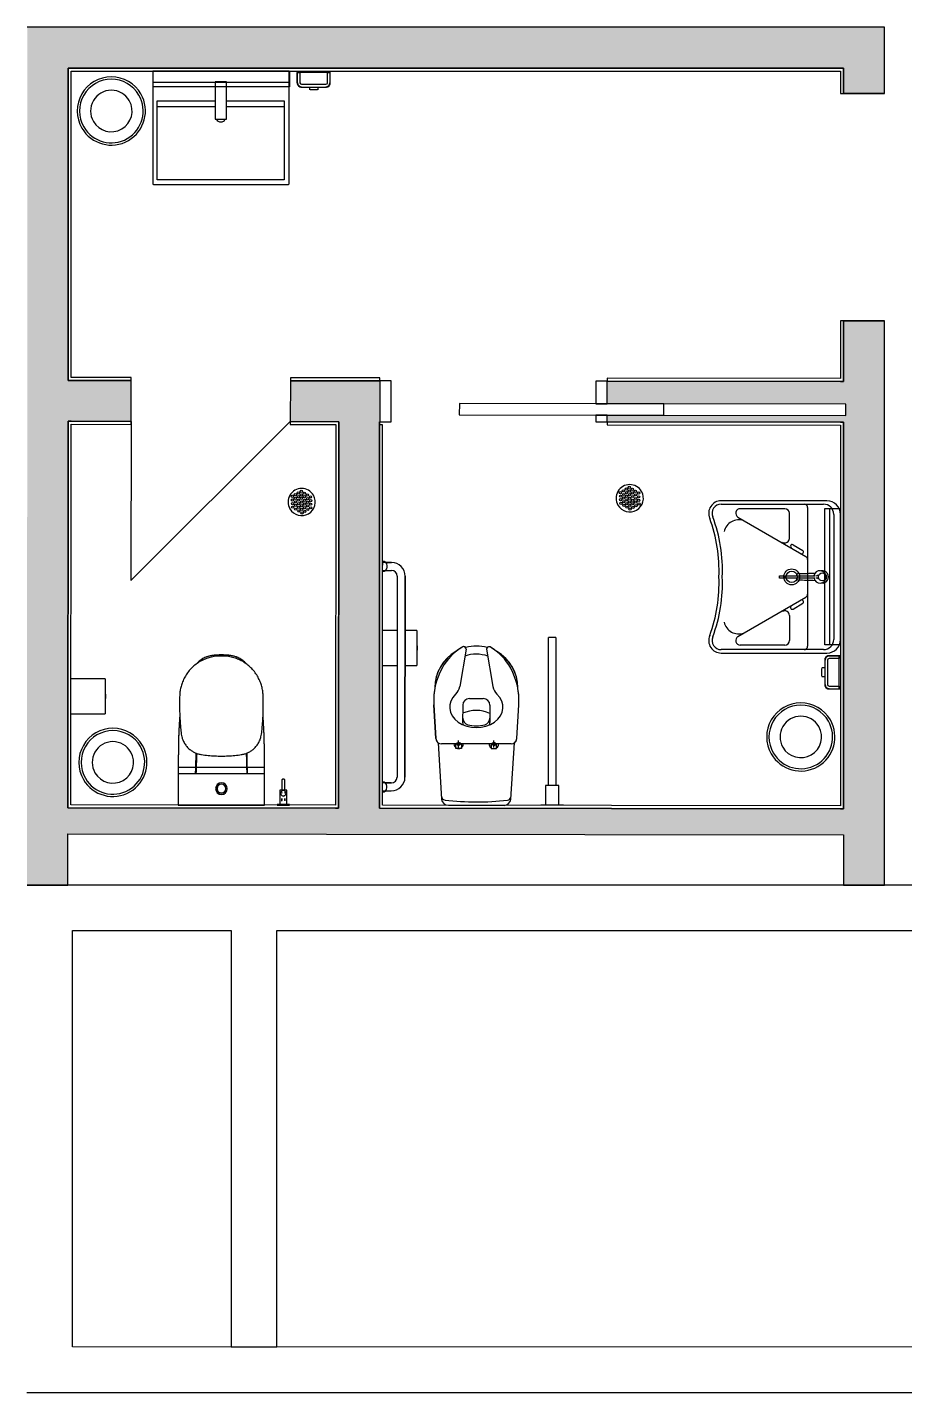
# Model space of a CAD drawing. Header units: inches. Extents: x 318758 to 339823, y 367287 to 384892.
# Drawn here: x 331000 to 334859, y 367290 to 373296 of the extents above; entities that cross this region are included whole.
import ezdxf

# ---------------------------------------------------------------- set-up
doc = ezdxf.new("R2010")
doc.units = ezdxf.units.IN
doc.header["$MEASUREMENT"] = 0
doc.layers.add('freecads.com', color=7, linetype='Continuous')

msp = doc.modelspace()

# ---------------------------------------------------------------- hatches: boundary and pattern name
at = {"layer": 'freecads.com', "transparency": 33554687}
for points in [[(331178.8, 369522.9), (331180, 373296.2), (331000, 373296.2), (330998.8, 369522.9), (331023.6, 369522.9)], [(334589.9, 373116.2), (334589.9, 373296.2), (331180, 373296.2), (331179.9, 373116.2), (334102.5, 373116.2)], [(332548.9, 369861.2), (332549.4, 371561.2), (332369.4, 371561.4), (332368.9, 369861.4)], [(334589.9, 369743.7), (334589.9, 369858.7), (331178.9, 369862.9), (331178.8, 369747.9), (334102.5, 369744.3)]]:
    msp.add_hatch(color=256, dxfattribs=at).paths.add_polyline_path(points, flags=0)
h = msp.add_hatch(color=256, dxfattribs=at)
h.paths.add_polyline_path([(334589.9, 369522.9), (334769.9, 369522.9), (334769.9, 372005.4), (334589.9, 372005.4), (334589.9, 371638.7), (334600.2, 371638.7), (334600.2, 371588.7), (334589.9, 371588.7), (334589.9, 369743.7)], flags=0)
h.paths.add_polyline_path([(334769.9, 373005.4), (334769.9, 373296.2), (334589.9, 373296.2), (334589.9, 373005.4)], flags=0)
h = msp.add_hatch(color=256, dxfattribs=at)
h.paths.add_polyline_path([(334589.9, 371558.7), (334589.9, 371588.7), (333550.1, 371588.7), (333550.1, 371560), (334102.5, 371559.3)], flags=0)
h.paths.add_polyline_path([(332550.1, 371561.2), (332550.1, 371741.2), (332156.9, 371741.7), (332156.7, 371561.7), (332549.4, 371561.2)], flags=0)
h.paths.add_polyline_path([(331456.7, 371562.6), (331456.9, 371742.6), (331179.5, 371742.9), (331179.4, 371562.9)], flags=0)
h.paths.add_polyline_path([(334589.9, 371638.7), (334589.9, 371738.7), (333550.3, 371740), (333550.3, 371640), (334102.5, 371639.3)], flags=0)

# ---------------------------------------------------------------- linework, layer by layer
at = {"layer": 'freecads.com'}
for p, q in [((331180, 373296.2), (331000, 373296.2)), ((334589.9, 373296.2), (331180, 373296.2)), ((334769.9, 373296.2), (334589.9, 373296.2)), ((334769.9, 373005.4), (334769.9, 373296.2)), ((331179.5, 371742.9), (331179.9, 373116.2)), ((331179.9, 373116.2), (334589.9, 373116.2)), ((334589.9, 373116.2), (331179.9, 373116.2)), ((331179.9, 373116.2), (331179.9, 373103.2)), ((334589.9, 373116.2), (334589.9, 373103.2)), ((334589.9, 373103.2), (334589.9, 373116.2)), ((331179.9, 373103.2), (331179.5, 371742.9)), ((331192.5, 371755.9), (331192.9, 373103.2)), ((331192.9, 373103.2), (332199.3, 373103.2)), ((332151.4, 373103.2), (331551.4, 373103.2)), ((331551.4, 373103.2), (331551.4, 372608.2)), ((331553.8, 373054.3), (331553.8, 373103.2)), ((331553.8, 373034.3), (331553.8, 373054.3)), ((331553.8, 373054.3), (332153.8, 373054.3)), ((331876.6, 373056.3), (331826.2, 373056.3)), ((331826.2, 373056.3), (331826.2, 372892.8)), ((331876.6, 372892.8), (331876.6, 373056.3)), ((332151.4, 372608.2), (332151.4, 373103.2)), ((332153.8, 373103.2), (332153.8, 373054.3)), ((332153.8, 373054.3), (332153.8, 373034.3)), ((332186.6, 373103.2), (332186.6, 373096.9)), ((332186.6, 373103.2), (332199.3, 373103.2)), ((332186.6, 373096.9), (332186.6, 373052.4)), ((332186.6, 373052.4), (332186.6, 373096.9)), ((332186.6, 373096.9), (332199.3, 373096.9)), ((332186.6, 373096.9), (332186.6, 373052.4)), ((332199.3, 373096.9), (332186.6, 373096.9)), ((332199.3, 373103.2), (332319.9, 373103.2)), ((332199.3, 373096.9), (332199.3, 373052.4)), ((332319.9, 373096.9), (332199.3, 373096.9)), ((332199.3, 373096.9), (332199.3, 373052.4)), ((332319.9, 373096.9), (332199.3, 373096.9)), ((332319.9, 373103.2), (334576.9, 373103.2)), ((332319.9, 373103.2), (332332.6, 373103.2)), ((332319.9, 373096.9), (332332.6, 373096.9)), ((332319.9, 373052.4), (332319.9, 373096.9)), ((332319.9, 373052.4), (332319.9, 373096.9)), ((332332.6, 373096.9), (332319.9, 373096.9)), ((332332.6, 373096.9), (332332.6, 373103.2)), ((332332.6, 373052.4), (332332.6, 373096.9)), ((332332.6, 373052.4), (332332.6, 373096.9)), ((332332.6, 373052.4), (332332.6, 373096.9)), ((334576.9, 373103.2), (334576.9, 373005.4)), ((334589.9, 373103.2), (334589.9, 373005.4)), ((334589.9, 373005.4), (334589.9, 373103.2)), ((332153.8, 373034.3), (331553.8, 373034.3)), ((332186.6, 373052.4), (332186.6, 373051.7)), ((332186.6, 373051.7), (332186.6, 373050.9)), ((332186.6, 373050.9), (332186.7, 373050.1)), ((332186.7, 373050.1), (332186.8, 373049.4)), ((332186.8, 373049.4), (332186.9, 373048.6)), ((332186.9, 373048.6), (332187.1, 373047.9)), ((332187.1, 373047.9), (332187.3, 373047.2)), ((332187.3, 373047.2), (332187.5, 373046.4)), ((332187.5, 373046.4), (332187.8, 373045.7)), ((332187.8, 373045.7), (332188.1, 373045)), ((332188.1, 373045), (332188.4, 373044.3)), ((332188.4, 373044.3), (332188.7, 373043.6)), ((332188.7, 373043.6), (332189.1, 373043)), ((332189.1, 373043), (332189.5, 373042.3)), ((332189.5, 373042.3), (332189.9, 373041.7)), ((332189.9, 373041.7), (332190.3, 373041)), ((332190.3, 373041), (332190.8, 373040.4)), ((332190.8, 373040.4), (332191.3, 373039.9)), ((332191.2, 373042.6), (332191.6, 373042)), ((332191.3, 373039.9), (332191.8, 373039.3)), ((332191.6, 373042), (332192, 373041.4)), ((332191.8, 373039.3), (332192.3, 373038.8)), ((332192, 373041.4), (332192.5, 373040.9)), ((332192.3, 373038.8), (332192.9, 373038.2)), ((332192.5, 373040.9), (332193, 373040.4)), ((332192.9, 373038.2), (332193.5, 373037.7)), ((332193, 373040.4), (332193.5, 373039.9)), ((332193.5, 373039.9), (332194, 373039.4)), ((332193.5, 373037.7), (332194.1, 373037.3)), ((332194, 373039.4), (332194.5, 373039)), ((332194.1, 373037.3), (332194.7, 373036.8)), ((332194.5, 373039), (332195, 373038.5)), ((332194.7, 373036.8), (332195.3, 373036.4)), ((332195, 373038.5), (332195.6, 373038.1)), ((332195.3, 373036.4), (332196, 373036)), ((332195.6, 373038.1), (332196.2, 373037.7)), ((332196, 373036), (332196.6, 373035.6)), ((332196.2, 373037.7), (332196.8, 373037.4)), ((332196.6, 373035.6), (332197.3, 373035.3)), ((332196.8, 373037.4), (332197.4, 373037)), ((332197.3, 373035.3), (332198, 373035)), ((332197.4, 373037), (332198, 373036.7)), ((332198, 373036.7), (332198.6, 373036.4)), ((332198, 373035), (332198.7, 373034.7)), ((332198.6, 373036.4), (332199.3, 373036.1)), ((332198.7, 373034.7), (332199.4, 373034.4)), ((332199.3, 373036.1), (332199.9, 373035.9)), ((332199.4, 373034.4), (332200.2, 373034.2)), ((332200.2, 373034.2), (332200.9, 373034)), ((332200.9, 373034), (332201.6, 373033.8)), ((332201.6, 373033.8), (332202.4, 373033.6)), ((332202.4, 373033.6), (332203.1, 373033.5)), ((332203.1, 373033.5), (332203.9, 373033.4)), ((332203.9, 373033.4), (332204.6, 373033.4)), ((332204.6, 373033.4), (332205.4, 373033.4)), ((332205.4, 373033.4), (332205.6, 373033.4)), ((332205.6, 373046.1), (332313.6, 373046.1)), ((332205.6, 373046.1), (332313.6, 373046.1)), ((332205.6, 373033.4), (332313.6, 373033.4)), ((332240.5, 373033.4), (332240.5, 373020.7)), ((332250.1, 373020.7), (332243.3, 373020.7)), ((332269.1, 373020.7), (332250.1, 373020.7)), ((332275.9, 373020.7), (332269.1, 373020.7)), ((332278.6, 373020.7), (332278.6, 373033.4)), ((332313.6, 373033.4), (332314.3, 373033.4)), ((332314.3, 373033.4), (332315.1, 373033.4)), ((332315.1, 373033.4), (332315.8, 373033.5)), ((332315.8, 373033.5), (332316.6, 373033.6)), ((332316.6, 373033.6), (332317.4, 373033.7)), ((332317.4, 373033.7), (332318.1, 373033.9)), ((332318.1, 373033.9), (332318.8, 373034.1)), ((332318.8, 373034.1), (332319.6, 373034.3)), ((332319.1, 373035.8), (332319.7, 373036.1)), ((332319.6, 373034.3), (332320.3, 373034.6)), ((332319.7, 373036.1), (332320.4, 373036.3)), ((332320.3, 373034.6), (332321, 373034.9)), ((332320.4, 373036.3), (332321, 373036.6)), ((332321, 373036.6), (332321.6, 373036.9)), ((332321, 373034.9), (332321.7, 373035.2)), ((332321.6, 373036.9), (332322.2, 373037.3)), ((332321.7, 373035.2), (332322.4, 373035.5)), ((332322.2, 373037.3), (332322.8, 373037.6)), ((332322.4, 373035.5), (332323, 373035.9)), ((332322.8, 373037.6), (332323.4, 373038)), ((332323, 373035.9), (332323.7, 373036.3)), ((332323.4, 373038), (332324, 373038.4)), ((332323.7, 373036.3), (332324.3, 373036.7)), ((332324, 373038.4), (332324.5, 373038.8)), ((332324.3, 373036.7), (332324.9, 373037.1)), ((332324.5, 373038.8), (332325.1, 373039.3)), ((332324.9, 373037.1), (332325.5, 373037.6)), ((332325.1, 373039.3), (332325.6, 373039.8)), ((332325.5, 373037.6), (332326.1, 373038.1)), ((332325.6, 373039.8), (332326.1, 373040.3)), ((332326.1, 373040.3), (332326.6, 373040.8)), ((332326.1, 373038.1), (332326.7, 373038.6)), ((332326.6, 373040.8), (332327, 373041.3)), ((332326.7, 373038.6), (332327.2, 373039.1)), ((332327, 373041.3), (332327.5, 373041.8)), ((332327.2, 373039.1), (332327.8, 373039.7)), ((332327.5, 373041.8), (332327.9, 373042.4)), ((332327.8, 373039.7), (332328.2, 373040.3)), ((332327.9, 373042.4), (332328.3, 373043)), ((332328.2, 373040.3), (332328.7, 373040.9)), ((332328.7, 373040.9), (332329.2, 373041.5)), ((332329.2, 373041.5), (332329.6, 373042.1)), ((332329.6, 373042.1), (332330, 373042.8)), ((332330, 373042.8), (332330.4, 373043.4)), ((332330.4, 373043.4), (332330.7, 373044.1)), ((332330.7, 373044.1), (332331, 373044.8)), ((332331, 373044.8), (332331.3, 373045.5)), ((332331.3, 373045.5), (332331.6, 373046.2)), ((332331.6, 373046.2), (332331.8, 373047)), ((332331.8, 373047), (332332, 373047.7)), ((332332, 373047.7), (332332.2, 373048.4)), ((332332.2, 373048.4), (332332.3, 373049.2)), ((332332.3, 373049.2), (332332.5, 373049.9)), ((332332.5, 373050.7), (332332.6, 373051.4)), ((332332.5, 373049.9), (332332.5, 373050.7)), ((332332.6, 373052.2), (332332.6, 373052.4)), ((332332.6, 373051.4), (332332.6, 373052.2)), ((334576.9, 373005.4), (334589.9, 373005.4)), ((334589.9, 373005.4), (334769.9, 373005.4)), ((334769.6, 373005.2), (334589.9, 373005.2)), ((331570.8, 372970.1), (331570.8, 372973.3)), ((331570.8, 372973.3), (331826.2, 372973.3)), ((331570.8, 372625.6), (331570.8, 372973.2)), ((331570.8, 372973.2), (331826.2, 372973.2)), ((331570.8, 372969.6), (331570.8, 372970.1)), ((331570.8, 372947.5), (331826.2, 372947.5)), ((331876.6, 372973.3), (332129, 372973.3)), ((331876.6, 372973.2), (332129, 372973.2)), ((331876.6, 372947.5), (332129, 372947.5)), ((332129, 372973.3), (332129, 372970.1)), ((332129, 372973.2), (332129, 372625.6)), ((332129, 372970.1), (332129, 372969.6)), ((331826.2, 372892.8), (331876.6, 372892.8)), ((331554.4, 372605.2), (332148.4, 372605.2)), ((332129, 372625.6), (331570.8, 372625.6)), ((334589.9, 372005.4), (334576.9, 372005.4)), ((334576.9, 372005.4), (334576.9, 371751.8)), ((334589.9, 372005.5), (334769.7, 372005.5)), ((334589.9, 372005.4), (334589.9, 371738.7)), ((334769.9, 372005.4), (334589.9, 372005.4)), ((334589.9, 371738.7), (334589.9, 372005.4)), ((334769.9, 369522.9), (334769.9, 372005.4)), ((331192.5, 371742.9), (331179.5, 371742.9)), ((331179.5, 371742.9), (331192.5, 371742.9)), ((331456.9, 371755.6), (331192.5, 371755.9)), ((331456.9, 371742.6), (331192.5, 371742.9)), ((331192.5, 371742.9), (331456.9, 371742.6)), ((331456.7, 371562.6), (331456.9, 371742.6)), ((331456.9, 371742.6), (331456.9, 371755.6)), ((332156.9, 371741.7), (332156.7, 371561.7)), ((332550.3, 371754.2), (332156.9, 371754.7)), ((332156.9, 371754.7), (332156.9, 371741.7)), ((332550.3, 371741.2), (332156.9, 371741.7)), ((332156.9, 371741.7), (332550.3, 371741.2)), ((332550.3, 371741.2), (332550.1, 371561.2)), ((332550.3, 371741.2), (332550.3, 371754.2)), ((332600.3, 371741.2), (332550.3, 371741.2)), ((332600.1, 371561.2), (332600.3, 371741.2)), ((333500.3, 371740.1), (333500.2, 371640.1)), ((333550.3, 371740), (333500.3, 371740.1)), ((333550.2, 371640), (333550.3, 371740)), ((334576.9, 371751.8), (333550.3, 371753)), ((333550.3, 371753), (333550.3, 371740)), ((334576.9, 371738.8), (333550.3, 371740)), ((333550.3, 371740), (334576.9, 371738.8)), ((334589.9, 371738.7), (334576.9, 371738.8)), ((334576.9, 371738.8), (334589.9, 371738.7)), ((332900.2, 371640.8), (332900.1, 371590.8)), ((333800.2, 371639.7), (332900.2, 371640.8)), ((333500.2, 371640.1), (333550.2, 371640)), ((334600.2, 371638.7), (333500.2, 371640.1)), ((333800.1, 371589.7), (333800.2, 371639.7)), ((334600.1, 371588.7), (334600.2, 371638.7)), ((331178.9, 369862.9), (331179.4, 371562.9)), ((331179.4, 371562.9), (331178.9, 369862.9)), ((331179.4, 371562.9), (331192.4, 371562.9)), ((331192.4, 371562.9), (331179.4, 371562.9)), ((331192.4, 371562.9), (331456.7, 371562.6)), ((331456.7, 371562.6), (331192.4, 371562.9)), ((331456.7, 371562.6), (331455.8, 370862.6)), ((331455.8, 370862.6), (332156.7, 371561.7)), ((331455.8, 370862.6), (332156.7, 371561.7)), ((331456.7, 371549.6), (331456.7, 371562.6)), ((332156.7, 371561.7), (332369.4, 371561.4)), ((332369.4, 371561.4), (332156.7, 371561.7)), ((332156.7, 371561.7), (332156.7, 371548.7)), ((332369.4, 371561.4), (332368.9, 369861.4)), ((332369.4, 371548.4), (332369.4, 371561.4)), ((332548.9, 369861.2), (332549.4, 371561.2)), ((332549.4, 371561.2), (332550.1, 371561.2)), ((332550.1, 371561.2), (332549.4, 371561.2)), ((332549.4, 371561.2), (332549.4, 371548.2)), ((332550.1, 371548.2), (332550.1, 371561.2)), ((332550.1, 371561.2), (332600.1, 371561.2)), ((332900.1, 371590.8), (333800.1, 371589.7)), ((333550.1, 371590), (333500.1, 371590.1)), ((333500.1, 371590.1), (333500.1, 371560.1)), ((333500.1, 371590.1), (334600.1, 371588.7)), ((333500.1, 371560.1), (333550.1, 371560)), ((333550.1, 371560), (333550.1, 371590)), ((333550.1, 371560), (334576.9, 371558.8)), ((334576.9, 371558.8), (333550.1, 371560)), ((333550.1, 371560), (333550.1, 371547)), ((334576.9, 371558.8), (334589.9, 371558.7)), ((334589.9, 371558.7), (334576.9, 371558.8)), ((334589.9, 371558.7), (334589.9, 369858.7)), ((334589.9, 369858.7), (334589.9, 371558.7)), ((331191.9, 369875.9), (331192.4, 371549.9)), ((331192.4, 371549.9), (331456.7, 371549.6)), ((332156.7, 371548.7), (332356.4, 371548.5)), ((332356.4, 371548.5), (332355.9, 369874.5)), ((332368.9, 369861.4), (332369.4, 371548.4)), ((332549.4, 371548.2), (332548.9, 369861.2)), ((332562.4, 371548.2), (332550.1, 371548.2)), ((332561.9, 369874.2), (332562.4, 371548.2)), ((333550.1, 371547), (334576.9, 371545.8)), ((334576.9, 371545.8), (334576.9, 370519.1)), ((334516.9, 371213.6), (334051.9, 371213.6)), ((334516.9, 371213.6), (334051.9, 371213.6)), ((334051.9, 371198.6), (334416.9, 371198.6)), ((334416.9, 371198.6), (334501.9, 371198.6)), ((334125.3, 371141.6), (334424.7, 370968)), ((334331.9, 371178.6), (334135.7, 371178.6)), ((334351.9, 371048.1), (334351.9, 371158.6)), ((334431.9, 371183.6), (334431.9, 370955.2)), ((334507.9, 371179.1), (334527.9, 371179.1)), ((334507.9, 370579.1), (334507.9, 371179.1)), ((334527.9, 371179.1), (334576.9, 371179.1)), ((334527.9, 371179.1), (334527.9, 370579.1)), ((334546.9, 371153.6), (334546.9, 370603.6)), ((334576.9, 370603.6), (334576.9, 371153.6)), ((334576.9, 370603.6), (334576.9, 371153.6)), ((334367.9, 371020.3), (334410.5, 370994.2)), ((334431.9, 370955.2), (334431.9, 370802.1)), ((332562.2, 370930), (332562.2, 370947.7)), ((332602.2, 370942.2), (332562.2, 370942.2)), ((332562.2, 370942.2), (332562.2, 370930)), ((332562.2, 370907.2), (332602.2, 370907.2)), ((332576, 370942.2), (332602.2, 370942.2)), ((332576, 370907.2), (332602.2, 370907.2)), ((332582.2, 370921.7), (332582.2, 370927.7)), ((332627.2, 370882.1), (332626.1, 369997.1)), ((332627.2, 370882.1), (332626.1, 369997.1)), ((332661.1, 369997.1), (332662.2, 370882.1)), ((332662.2, 370882.1), (332661.1, 369997.1)), ((334308.9, 370883.6), (334465.7, 370883.6)), ((334308.9, 370873.6), (334308.9, 370883.6)), ((334465.7, 370873.6), (334308.9, 370873.6)), ((334330.6, 370875.1), (334330.6, 370882)), ((334333.4, 370875.1), (334333.4, 370882)), ((334125.3, 370615.7), (334424.7, 370789.3)), ((334431.9, 370802.1), (334431.9, 370573.6)), ((334367.9, 370737), (334410.5, 370763.1)), ((334351.9, 370709.2), (334351.9, 370598.6)), ((332626.9, 370643.1), (332562.1, 370643.2)), ((332712.9, 370643), (332661.9, 370643.1)), ((332712.9, 370636.7), (332712.8, 370495.4)), ((332712.9, 370643), (332712.9, 370636.7)), ((333292, 369961.3), (333292.8, 370611.3)), ((333324.8, 370611.3), (333292.8, 370611.3)), ((333324.8, 370611.3), (333324, 369961.3)), ((332712.8, 370556.5), (332714.4, 370556.5)), ((332714.4, 370575.6), (332712.9, 370575.6)), ((332714.4, 370556.5), (332714.4, 370575.6)), ((332714.4, 370575.6), (332714.4, 370556.5)), ((332930, 370560.1), (332901.9, 370396)), ((333020.3, 370560), (333048, 370395.8)), ((334416.9, 370558.6), (334051.9, 370558.6)), ((334051.9, 370543.6), (334516.9, 370543.6)), ((334051.9, 370543.6), (334516.9, 370543.6)), ((334331.9, 370578.6), (334135.7, 370578.6)), ((334501.9, 370558.6), (334416.9, 370558.6)), ((334527.9, 370579.1), (334507.9, 370579.1)), ((334518.7, 370530.3), (334518, 370530)), ((334519.4, 370530.6), (334518.7, 370530.3)), ((334520.1, 370530.9), (334519.4, 370530.6)), ((334520.8, 370531.1), (334520.1, 370530.9)), ((334521.6, 370531.3), (334520.8, 370531.1)), ((334522.3, 370531.5), (334521.6, 370531.3)), ((334523, 370531.6), (334522.3, 370531.5)), ((334523.8, 370531.7), (334523, 370531.6)), ((334524.6, 370531.8), (334523.8, 370531.7)), ((334525.3, 370531.8), (334524.6, 370531.8)), ((334526.1, 370531.8), (334525.3, 370531.8)), ((334570.5, 370531.8), (334526.1, 370531.8)), ((334526.1, 370531.8), (334570.5, 370531.8)), ((334570.5, 370531.8), (334526.1, 370531.8)), ((334576.9, 370579.1), (334527.9, 370579.1)), ((334570.5, 370531.8), (334570.5, 370519.1)), ((334576.9, 370531.8), (334570.5, 370531.8)), ((334570.5, 370519.1), (334570.5, 370531.8)), ((334576.9, 370531.8), (334576.9, 370519.1)), ((332562.1, 370489.2), (332626.7, 370489.1)), ((332661.7, 370489.1), (332712.7, 370489)), ((332712.8, 370495.4), (332712.7, 370489)), ((334507, 370477.9), (334494.3, 370477.9)), ((334494.3, 370468.3), (334494.3, 370475.1)), ((334507.1, 370513.8), (334507, 370513)), ((334507, 370513), (334507, 370512.8)), ((334507, 370512.8), (334507, 370404.8)), ((334507.2, 370515.3), (334507.1, 370514.5)), ((334507.1, 370514.5), (334507.1, 370513.8)), ((334507.3, 370516), (334507.2, 370515.3)), ((334507.5, 370516.8), (334507.3, 370516)), ((334507.6, 370517.5), (334507.5, 370516.8)), ((334507.8, 370518.3), (334507.6, 370517.5)), ((334508.1, 370519), (334507.8, 370518.3)), ((334508.3, 370519.7), (334508.1, 370519)), ((334508.6, 370520.4), (334508.3, 370519.7)), ((334508.9, 370521.1), (334508.6, 370520.4)), ((334509.3, 370521.8), (334508.9, 370521.1)), ((334509.7, 370522.4), (334509.3, 370521.8)), ((334509.8, 370519.1), (334509.6, 370518.5)), ((334510.1, 370523.1), (334509.7, 370522.4)), ((334510.1, 370519.8), (334509.8, 370519.1)), ((334510.5, 370523.7), (334510.1, 370523.1)), ((334510.4, 370520.4), (334510.1, 370519.8)), ((334510.7, 370521), (334510.4, 370520.4)), ((334510.9, 370524.3), (334510.5, 370523.7)), ((334511, 370521.6), (334510.7, 370521)), ((334511.4, 370524.9), (334510.9, 370524.3)), ((334511.4, 370522.2), (334511, 370521.6)), ((334511.9, 370525.5), (334511.4, 370524.9)), ((334511.8, 370522.8), (334511.4, 370522.2)), ((334512.2, 370523.4), (334511.8, 370522.8)), ((334512.4, 370526.1), (334511.9, 370525.5)), ((334512.6, 370523.9), (334512.2, 370523.4)), ((334513, 370526.6), (334512.4, 370526.1)), ((334513.1, 370524.5), (334512.6, 370523.9)), ((334513.5, 370527.1), (334513, 370526.6)), ((334513.6, 370525), (334513.1, 370524.5)), ((334514.1, 370527.6), (334513.5, 370527.1)), ((334514.1, 370525.5), (334513.6, 370525)), ((334514.7, 370528.1), (334514.1, 370527.6)), ((334514.6, 370525.9), (334514.1, 370525.5)), ((334515.1, 370526.4), (334514.6, 370525.9)), ((334515.3, 370528.5), (334514.7, 370528.1)), ((334515.7, 370526.8), (334515.1, 370526.4)), ((334516, 370528.9), (334515.3, 370528.5)), ((334516.2, 370527.2), (334515.7, 370526.8)), ((334516.6, 370529.3), (334516, 370528.9)), ((334517.3, 370529.7), (334516.6, 370529.3)), ((334518, 370530), (334517.3, 370529.7)), ((334519.7, 370512.8), (334519.7, 370404.8)), ((334519.7, 370512.8), (334519.7, 370404.8)), ((334570.5, 370519.1), (334526.1, 370519.1)), ((334570.5, 370519.1), (334526.1, 370519.1)), ((334570.5, 370398.5), (334570.5, 370519.1)), ((334570.5, 370398.5), (334570.5, 370519.1)), ((334576.9, 370519.1), (334576.9, 370398.5)), ((331342.9, 370429.8), (331192.1, 370429.9)), ((331342.9, 370423.5), (331342.8, 370282.2)), ((331342.9, 370429.8), (331342.9, 370423.5)), ((334494.3, 370449.3), (334494.3, 370468.3)), ((334494.3, 370442.6), (334494.3, 370449.3)), ((334494.3, 370439.8), (334507, 370439.8)), ((331344.4, 370362.3), (331342.8, 370362.3)), ((331344.4, 370343.3), (331344.4, 370362.3)), ((331344.4, 370362.3), (331344.4, 370343.3)), ((332792.4, 370391.4), (332792.6, 370389.2)), ((333157.3, 370388.8), (333157.4, 370391)), ((334507, 370404.8), (334507, 370404.1)), ((334507, 370404.1), (334507.1, 370403.3)), ((334507.1, 370403.3), (334507.2, 370402.6)), ((334507.2, 370402.6), (334507.3, 370401.8)), ((334507.3, 370401.8), (334507.4, 370401.1)), ((334507.4, 370401.1), (334507.6, 370400.3)), ((334507.6, 370400.3), (334507.8, 370399.6)), ((334507.8, 370399.6), (334508, 370398.9)), ((334508, 370398.9), (334508.3, 370398.1)), ((334508.3, 370398.1), (334508.5, 370397.4)), ((334508.5, 370397.4), (334508.8, 370396.7)), ((334508.8, 370396.7), (334509.2, 370396.1)), ((334509.2, 370396.1), (334509.5, 370395.4)), ((334509.5, 370399.4), (334509.7, 370398.7)), ((334509.5, 370395.4), (334509.9, 370394.7)), ((334509.7, 370398.7), (334510, 370398)), ((334509.9, 370394.7), (334510.4, 370394.1)), ((334510, 370398), (334510.3, 370397.4)), ((334510.3, 370397.4), (334510.6, 370396.8)), ((334510.4, 370394.1), (334510.8, 370393.5)), ((334510.6, 370396.8), (334510.9, 370396.2)), ((334510.8, 370393.5), (334511.3, 370392.9)), ((334510.9, 370396.2), (334511.3, 370395.6)), ((334511.3, 370395.6), (334511.7, 370395)), ((334511.3, 370392.9), (334511.8, 370392.3)), ((334511.7, 370395), (334512.1, 370394.4)), ((334511.8, 370392.3), (334512.3, 370391.7)), ((334512.1, 370394.4), (334512.5, 370393.9)), ((334512.3, 370391.7), (334512.8, 370391.2)), ((334512.5, 370393.9), (334513, 370393.3)), ((334512.8, 370391.2), (334513.4, 370390.7)), ((334513, 370393.3), (334513.4, 370392.8)), ((334513.4, 370392.8), (334513.9, 370392.3)), ((334513.4, 370390.7), (334513.9, 370390.2)), ((334513.9, 370392.3), (334514.4, 370391.8)), ((334513.9, 370390.2), (334514.5, 370389.7)), ((334514.4, 370391.8), (334515, 370391.4)), ((334514.5, 370389.7), (334515.2, 370389.2)), ((334515, 370391.4), (334515.5, 370391)), ((334515.2, 370389.2), (334515.8, 370388.8)), ((334515.5, 370391), (334516.1, 370390.5)), ((334515.8, 370388.8), (334516.4, 370388.4)), ((334516.1, 370390.5), (334516.6, 370390.2)), ((334516.4, 370388.4), (334517.1, 370388)), ((334517.1, 370388), (334517.8, 370387.7)), ((334517.8, 370387.7), (334518.5, 370387.4)), ((334518.5, 370387.4), (334519.2, 370387.1)), ((334519.2, 370387.1), (334519.9, 370386.8)), ((334519.9, 370386.8), (334520.6, 370386.6)), ((334520.6, 370386.6), (334521.4, 370386.4)), ((334521.4, 370386.4), (334522.1, 370386.2)), ((334522.1, 370386.2), (334522.8, 370386.1)), ((334522.8, 370386.1), (334523.6, 370386)), ((334523.6, 370386), (334524.4, 370385.9)), ((334524.4, 370385.9), (334525.1, 370385.8)), ((334525.1, 370385.8), (334525.9, 370385.8)), ((334525.9, 370385.8), (334526.1, 370385.8)), ((334526.1, 370398.5), (334570.5, 370398.5)), ((334526.1, 370398.5), (334570.5, 370398.5)), ((334526.1, 370385.8), (334570.5, 370385.8)), ((334526.1, 370385.8), (334570.5, 370385.8)), ((334526.1, 370385.8), (334570.5, 370385.8)), ((334570.5, 370398.5), (334570.5, 370385.8)), ((334570.5, 370385.8), (334570.5, 370398.5)), ((334570.5, 370385.8), (334576.9, 370385.8)), ((334576.9, 370398.5), (334576.9, 369871.8)), ((334576.9, 370398.5), (334576.9, 370385.8)), ((331342.8, 370343.3), (331344.4, 370343.3)), ((332787.9, 370315.8), (332796.7, 370167.4)), ((332796.7, 370167.4), (332787.9, 370315.8)), ((332914.8, 370313.8), (332914.7, 370237.7)), ((332944.9, 370343.7), (333004.9, 370343.7)), ((333034.8, 370313.6), (333034.7, 370237.5)), ((333152.6, 370167), (333161.8, 370315.3)), ((333152.6, 370167), (333161.8, 370315.3)), ((331192, 370275.9), (331342.8, 370275.8)), ((331342.8, 370282.2), (331342.8, 370275.8)), ((332807.1, 370148.6), (332822, 369901.4)), ((332807.1, 370148.6), (332822, 369901.4)), ((333127.6, 370143.5), (332821.6, 370143.9)), ((332912.1, 370143.8), (332882.1, 370143.8)), ((332885.1, 370123.8), (332885.1, 370143.8)), ((332909.1, 370123.8), (332885.1, 370123.8)), ((332897.1, 370128.8), (332897.1, 370158.8)), ((332909.1, 370143.8), (332909.1, 370123.8)), ((333067.1, 370143.6), (333037.1, 370143.6)), ((333040.1, 370143.6), (333040.1, 370123.6)), ((333040.1, 370123.6), (333064.1, 370123.6)), ((333052.1, 370128.6), (333052.1, 370158.6)), ((333064.1, 370123.6), (333064.1, 370143.6)), ((333126.6, 369901), (333142.2, 370148.2)), ((333126.6, 369901), (333142.2, 370148.2)), ((331739.7, 370040.3), (331663.8, 370040.3)), ((331739.7, 370012.8), (331663.8, 370012.8)), ((331815.7, 370040.2), (331739.7, 370040.3)), ((331815.6, 370012.7), (331739.7, 370012.8)), ((331891.6, 370012.7), (331815.6, 370012.7)), ((331891.6, 370040.2), (331815.7, 370040.2)), ((331967.5, 370040.2), (331891.6, 370040.2)), ((331967.5, 370012.7), (331891.6, 370012.7)), ((332043.4, 370040.2), (331967.5, 370040.2)), ((332043.5, 370012.7), (331967.5, 370012.7)), ((332111, 369940.8), (332110.9, 369877.8)), ((332141, 369940.7), (332111, 369940.8)), ((332118.9, 369929.6), (332118.9, 369927.5)), ((332118.9, 369927.5), (332118.9, 369929.6)), ((332119, 369982.5), (332119, 369940.8)), ((332119, 369940.8), (332133, 369940.7)), ((332120, 369986.2), (332119.6, 369985.3)), ((332120.8, 369987.2), (332120, 369986.2)), ((332122.1, 369988.3), (332120.8, 369987.2)), ((332123.6, 369989.1), (332122.1, 369988.3)), ((332125.2, 369989.5), (332123.6, 369989.1)), ((332128.5, 369989.1), (332126.9, 369989.5)), ((332130, 369988.3), (332128.5, 369989.1)), ((332131.3, 369987.2), (332130, 369988.3)), ((332132.2, 369985.8), (332131.3, 369987.2)), ((332132.8, 369984.2), (332132.2, 369985.8)), ((332132.9, 369927.4), (332132.9, 369929.6)), ((332132.9, 369929.6), (332132.9, 369927.4)), ((332133, 369940.7), (332133, 369982.5)), ((332140.9, 369877.7), (332141, 369940.7)), ((332561.4, 369937.2), (332601, 369937.2)), ((332601, 369972.2), (332561.9, 369972.2)), ((332574.8, 369972.2), (332601, 369972.2)), ((332574.8, 369937.2), (332601, 369937.2)), ((332581, 369951.7), (332581, 369957.7)), ((333278.5, 369961.3), (333278.4, 369876.3)), ((333337.5, 369961.3), (333278.5, 369961.3)), ((333337.4, 369876.3), (333337.5, 369961.3)), ((332355.9, 369874.5), (331191.9, 369875.9)), ((331663.7, 369875.1), (331739.7, 369875.1)), ((331739.7, 369875.1), (331815.6, 369875.1)), ((331815.6, 369875.1), (331891.6, 369875.1)), ((331891.6, 369875.1), (331967.5, 369875.1)), ((331967.5, 369875.1), (332043.5, 369875.1)), ((332152.9, 369877.7), (332098.9, 369877.8)), ((332098.9, 369877.8), (332098.9, 369874.8)), ((332098.9, 369874.8), (332152.9, 369874.7)), ((332110.9, 369877.8), (332140.9, 369877.7)), ((332118.9, 369927.5), (332118.9, 369926.8)), ((332118.9, 369926.8), (332118.9, 369927.5)), ((332118.9, 369903.8), (332118.9, 369903.3)), ((332118.9, 369903.3), (332118.9, 369903.8)), ((332118.9, 369903.8), (332118.9, 369903.3)), ((332118.9, 369903.3), (332118.9, 369903.8)), ((332118.9, 369903.8), (332118.9, 369903.3)), ((332118.9, 369903.3), (332118.9, 369903.8)), ((332118.9, 369903.3), (332118.9, 369902.3)), ((332118.9, 369902.3), (332118.9, 369903.3)), ((332118.9, 369902.3), (332118.9, 369900.7)), ((332118.9, 369900.7), (332118.9, 369902.3)), ((332118.9, 369900.7), (332118.9, 369899)), ((332118.9, 369899), (332118.9, 369900.7)), ((332118.9, 369899), (332118.9, 369897.4)), ((332118.9, 369897.4), (332118.9, 369899)), ((332118.9, 369897.4), (332118.9, 369896)), ((332118.9, 369896), (332118.9, 369897.4)), ((332118.9, 369896), (332118.9, 369895.2)), ((332118.9, 369895.2), (332118.9, 369896)), ((332118.9, 369896), (332118.9, 369895.2)), ((332118.9, 369895.2), (332118.9, 369896)), ((332118.9, 369895.2), (332118.9, 369895.2)), ((332118.9, 369895.2), (332118.9, 369895.2)), ((332119, 369893.8), (332118.9, 369895.1)), ((332119.5, 369892.4), (332119, 369893.8)), ((332132.9, 369895.1), (332132.7, 369893.4)), ((332132.9, 369926.7), (332132.9, 369927.4)), ((332132.9, 369927.4), (332132.9, 369926.7)), ((332132.9, 369903.3), (332132.9, 369903.7)), ((332132.9, 369903.7), (332132.9, 369903.3)), ((332132.9, 369903.3), (332132.9, 369903.7)), ((332132.9, 369903.7), (332132.9, 369903.3)), ((332132.9, 369903.3), (332132.9, 369903.7)), ((332132.9, 369903.7), (332132.9, 369903.3)), ((332132.9, 369902.2), (332132.9, 369903.3)), ((332132.9, 369903.3), (332132.9, 369902.2)), ((332132.9, 369900.7), (332132.9, 369902.2)), ((332132.9, 369902.2), (332132.9, 369900.7)), ((332132.9, 369899), (332132.9, 369900.7)), ((332132.9, 369900.7), (332132.9, 369899)), ((332132.9, 369897.4), (332132.9, 369899)), ((332132.9, 369899), (332132.9, 369897.4)), ((332132.9, 369896), (332132.9, 369897.4)), ((332132.9, 369897.4), (332132.9, 369896)), ((332132.9, 369896), (332132.9, 369895.2)), ((332132.9, 369895.2), (332132.9, 369896)), ((332132.9, 369896), (332132.9, 369895.2)), ((332132.9, 369895.2), (332132.9, 369896)), ((332132.9, 369895.2), (332132.9, 369895.2)), ((332132.9, 369895.2), (332132.9, 369895.2)), ((332152.9, 369874.7), (332152.9, 369877.7)), ((334576.9, 369871.8), (332561.9, 369874.2)), ((332851.9, 369873.9), (333096.7, 369873.6)), ((333257.9, 369876.4), (333357.9, 369876.2)), ((333257.9, 369873.4), (333257.9, 369876.4)), ((333357.9, 369876.2), (333357.9, 369873.2)), ((332368.9, 369861.4), (331178.9, 369862.9)), ((331178.9, 369862.9), (331191.9, 369862.9)), ((331191.9, 369862.9), (332355.9, 369861.5)), ((332355.9, 369861.5), (332368.9, 369861.4)), ((334589.9, 369858.7), (332548.9, 369861.2)), ((332548.9, 369861.2), (332561.9, 369861.2)), ((332561.9, 369861.2), (334576.9, 369858.8)), ((334576.9, 369858.8), (334589.9, 369858.7)), ((331178.8, 369522.9), (331178.8, 369747.9)), ((331178.8, 369747.9), (334589.9, 369743.7)), ((334589.9, 369743.7), (334589.9, 369522.9)), ((330998.8, 369522.9), (331178.8, 369522.9)), ((331198.8, 369522.9), (330998.8, 369522.9)), ((334947.9, 369522.9), (331198.8, 369522.9)), ((334589.9, 369522.9), (334769.9, 369522.9)), ((331198.1, 367491.3), (331198.7, 369322.9)), ((331198.7, 369322.9), (331897, 369322.9)), ((331897, 369322.9), (331897, 367491.1)), ((332097, 369322.9), (334947.9, 369322.9)), ((332097, 367491.1), (332097, 369322.9)), ((332097, 369322.9), (336150.6, 369321.6)), ((335712.7, 367489.9), (331198.1, 367491.3)), ((331897, 367491.1), (332097, 367491.1)), ((330998.1, 367291.4), (335712.7, 367289.9))]:
    msp.add_line(p, q, dxfattribs=at)
for centre, radius in [((332191.7, 371247.9), 5), ((332204.7, 371255.4), 5), ((332218.2, 371246.8), 5), ((333608.8, 371249.7), 5), ((333621.8, 371257.2), 5), ((333634.7, 371264.7), 5), ((333635.3, 371248.6), 5), ((333647.7, 371272.2), 5), ((333648.3, 371256.1), 5), ((333661.3, 371263.6), 5), ((333661.6, 371248), 5), ((333674.6, 371255.5), 5), ((333688.6, 371247.2), 5), ((332165.7, 371232.9), 5), ((332166.2, 371216.8), 5), ((332166.6, 371201.2), 5), ((332178.7, 371240.4), 5), ((332179.2, 371224.3), 5), ((332179.5, 371208.7), 5), ((332180.6, 371192.9), 5), ((332192.2, 371231.8), 5), ((332192.5, 371216.2), 5), ((332193.6, 371200.4), 5), ((332205.2, 371239.3), 5), ((332205.5, 371223.7), 5), ((332206.6, 371207.9), 5), ((332206.8, 371191.6), 5), ((332218.5, 371231.2), 5), ((332219.6, 371215.4), 5), ((332219.7, 371199.1), 5), ((332231.5, 371238.7), 5), ((332232.6, 371222.9), 5), ((332232.7, 371206.6), 5), ((332233, 371191.1), 5), ((332245.6, 371230.4), 5), ((332245.7, 371214.1), 5), ((332246, 371198.6), 5), ((333609.3, 371233.6), 5), ((333609.6, 371218), 5), ((333610.7, 371202.2), 5), ((333622.3, 371241.1), 5), ((333622.6, 371225.5), 5), ((333623.7, 371209.7), 5), ((333623.8, 371193.4), 5), ((333635.6, 371233), 5), ((333636.7, 371217.2), 5), ((333636.8, 371200.9), 5), ((333648.6, 371240.5), 5), ((333649.7, 371224.7), 5), ((333649.8, 371208.4), 5), ((333650.1, 371192.9), 5), ((333662.7, 371232.2), 5), ((333662.8, 371215.9), 5), ((333663.1, 371200.4), 5), ((333675.6, 371239.7), 5), ((333675.8, 371223.4), 5), ((333676.1, 371207.9), 5), ((333676.8, 371191.8), 5), ((333688.8, 371230.9), 5), ((333689.1, 371215.4), 5), ((333689.8, 371199.3), 5), ((332167.6, 371185.4), 5), ((332180.8, 371176.6), 5), ((332193.8, 371184.1), 5), ((332194.1, 371168.6), 5), ((332207.1, 371176.1), 5), ((332207.8, 371160), 5), ((332220.1, 371183.6), 5), ((332220.7, 371167.5), 5), ((332233.7, 371175), 5), ((332246.7, 371182.5), 5), ((333637.1, 371185.4), 5), ((333650.8, 371176.8), 5), ((333663.8, 371184.3), 5), ((334361.9, 370878.6), 35), ((334361.9, 370878.6), 25), ((334496.9, 370878.6), 17.5), ((332897.1, 370143.8), 7.5), ((332897.1, 370143.8), 3), ((333052.1, 370143.6), 7.5), ((333052.1, 370143.6), 3)]:
    msp.add_circle(centre, radius, dxfattribs=at)
for centre, radius, start, end in [((331369.5, 372928), 150, 30, 210), ((331369.5, 372928), 139.9, 30, 210), ((331369.5, 372928), 150, 210, 30), ((331369.5, 372928), 139.9, 210, 30), ((331369.5, 372928), 91.2, 30, 210), ((332205.6, 373052.4), 19, 180, 270), ((332205.6, 373052.4), 19, 180, 270), ((332205.6, 373052.4), 19, 180, 270), ((332205.6, 373052.4), 17.5, 180, 270), ((332205.6, 373052.4), 17.5, 180, 270), ((332205.6, 373052.4), 17.5, 180, 270), ((332205.6, 373052.4), 17.5, 225, 240.34866), ((332205.6, 373052.4), 6.35, 180, 270), ((332205.6, 373052.4), 6.35, 180, 270), ((332205.6, 373052.4), 6.35, 180, 270), ((332313.6, 373052.4), 19.1, 270, 0), ((332313.6, 373052.4), 19, 270, 0), ((332313.6, 373052.4), 17.5, 270, 0), ((332313.6, 373052.4), 6.35, 270, 0), ((332313.6, 373052.4), 6.35, 270, 0), ((332313.6, 373052.4), 17.5, 270, 0), ((332313.6, 373052.4), 19, 270, 0), ((332313.6, 373052.4), 17.5, 270, 0), ((332313.6, 373052.4), 6.35, 270, 0), ((332313.6, 373052.4), 17.5, 299.65134, 315), ((331369.5, 372928), 91.2, 210, 30), ((331850.9, 372903.2), 23, 210, 330), ((331554.4, 372608.2), 3, 180, 270), ((332148.4, 372608.2), 3, 270, 0), ((332206.6, 371207.9), 60, 30, 210), ((333649.7, 371224.7), 60, 30, 210), ((333649.7, 371224.7), 60, 210, 30), ((332206.6, 371207.9), 60, 210, 30), ((334051.9, 371158.6), 55, 90, 203.26793), ((334051.9, 371158.6), 55, 90, 203.26793), ((334051.9, 371158.6), 40, 90, 203.60023), ((334416.9, 371183.6), 15, 0, 90), ((334501.9, 371153.6), 45, 0, 90), ((334516.9, 371153.6), 60, 0, 90), ((334516.9, 371153.6), 60, 0, 90), ((333379.7, 370907.1), 662.8, 357.54276, 20.29284), ((333379.7, 370907.1), 662.8, 357.54276, 20.29284), ((333379.7, 370907.1), 677.7, 357.59665, 20.33867), ((334135.7, 371158.6), 20, 90, 238.60973), ((334331.9, 371158.6), 20, 0, 90), ((334129.4, 371062.8), 66.7, 70.80743, 166.94724), ((334331.9, 371048.1), 20, 238.60973, 0), ((334364, 371013.9), 7.5, 58.60973, 238.60973), ((334406.6, 370987.8), 7.5, 238.60973, 58.60973), ((334416.9, 370955.2), 15, 0, 58.60973), ((332562.2, 370927.7), 20, 359.93002, 89.93002), ((332562.2, 370921.7), 20, 270.01134, 359.93002), ((332602.2, 370882.2), 60, 359.93002, 89.93002), ((332602.2, 370882.2), 60, 359.93002, 89.93002), ((332602.2, 370882.2), 25, 359.93002, 89.93002), ((332602.2, 370882.2), 25, 359.93002, 89.93002), ((334397, 370878.6), 16.1, 111.43802, 161.90645), ((334391.1, 372435), 1541.3, 270, 272.74188), ((334486.3, 370878.6), 27.2, 190.5871, 169.4129), ((334496.9, 370878.6), 27.2, 258.797, 101.203), ((333379.7, 370850.2), 662.8, 339.70716, 2.45724), ((333379.7, 370850.2), 662.8, 339.70716, 2.45724), ((333379.7, 370850.2), 677.7, 339.66133, 2.40335), ((334397, 370878.6), 16.1, 198.09355, 248.56198), ((334391.1, 369322.3), 1541.3, 87.25812, 90), ((334468.9, 370895.6), 12, 273.89208, 320.03279), ((334468.9, 370861.7), 12, 39.96721, 86.10792), ((334406.6, 370769.5), 7.5, 301.39027, 121.39027), ((334416.9, 370802.1), 15, 301.39027, 0), ((334331.9, 370709.2), 20, 0, 121.39027), ((334364, 370743.4), 7.5, 121.39027, 301.39027), ((334129.4, 370694.5), 66.7, 193.05276, 289.19257), ((334051.9, 370598.6), 55, 156.73207, 270), ((334051.9, 370598.6), 55, 156.73207, 270), ((334051.9, 370598.6), 40, 156.39977, 270), ((334135.7, 370598.6), 20, 121.39027, 270), ((334331.9, 370598.6), 20, 270, 0), ((334501.9, 370603.6), 45, 270, 0), ((334516.9, 370603.6), 60, 270, 0), ((334516.9, 370603.6), 60, 270, 0), ((332974.9, 370391.2), 182.5, 119.39066, 180.80753), ((332974.9, 370391.2), 182.5, 119.39066, 179.93002), ((333034.7, 370362.3), 240, 119.87257, 151.35456), ((333034.7, 370362.3), 240, 119.87257, 128.47728), ((332920.1, 370561.8), 10, 35.87234, 119.87257), ((332920.1, 370561.8), 10, 350.28827, 119.87257), ((332974.9, 370391.2), 147.5, 70.00606, 109.85398), ((332974.9, 370391.2), 182.5, 75.03743, 104.82261), ((332974.9, 370391.2), 182.5, 75.03743, 104.82261), ((333030.1, 370561.6), 10, 59.98747, 189.57178), ((333030.1, 370561.6), 10, 59.98747, 143.98771), ((332915.1, 370362.5), 240, 51.38276, 59.98747), ((332915.1, 370362.5), 240, 28.50549, 59.98747), ((332974.9, 370391.2), 182.5, 359.05252, 60.46938), ((332974.9, 370391.2), 182.5, 359.93002, 60.46938), ((334416.9, 370573.6), 15, 270, 0), ((334526.1, 370512.8), 19, 90, 180), ((334526.1, 370512.8), 19, 90, 180), ((334526.1, 370512.8), 19, 90, 180), ((334526.1, 370512.8), 17.5, 90, 180), ((334526.1, 370512.8), 17.5, 90, 180), ((334526.1, 370512.8), 17.5, 90, 180), ((333087.3, 370333.6), 300, 151.35456, 183.40329), ((332862.4, 370333.8), 300, 356.45675, 28.50549), ((334526.1, 370512.8), 17.5, 135, 150.34866), ((334526.1, 370512.8), 6.35, 90, 180), ((334526.1, 370512.8), 6.35, 90, 180), ((334526.1, 370512.8), 6.35, 90, 180), ((333087.3, 370333.6), 300, 169.42334, 183.40329), ((332842.8, 370406.1), 60, 313.42675, 350.28827), ((333107.1, 370405.7), 60, 189.57178, 226.43329), ((332862.4, 370333.8), 300, 356.45675, 10.4367), ((334526.1, 370404.8), 19.1, 180, 270), ((334526.1, 370404.8), 19, 180, 270), ((334526.1, 370404.8), 19, 180, 270), ((334526.1, 370404.8), 17.5, 180, 270), ((334526.1, 370404.8), 17.5, 180, 270), ((334526.1, 370404.8), 17.5, 180, 270), ((334526.1, 370404.8), 17.5, 209.65134, 225), ((334526.1, 370404.8), 6.35, 180, 270), ((334526.1, 370404.8), 6.35, 180, 270), ((334526.1, 370404.8), 6.35, 180, 270), ((332944.8, 370313.7), 30, 89.93002, 179.93002), ((332974.6, 370143.7), 147.5, 65.92732, 113.93272), ((333004.8, 370313.7), 30, 359.93002, 89.93002), ((334402, 370174.6), 150, 30, 210), ((334402, 370174.6), 139.9, 30, 210), ((332944.7, 370237.6), 30, 179.93002, 199.23863), ((332944.8, 370257.3), 30, 179.93002, 255.13752), ((333004.8, 370257.2), 30, 284.72252, 359.93002), ((333004.7, 370237.6), 30, 340.62141, 359.93002), ((334402, 370174.6), 150, 210, 30), ((334402, 370174.6), 139.9, 210, 30), ((334402, 370174.6), 91.2, 30, 210), ((331376.4, 370062.6), 150, 30, 210), ((331376.4, 370062.6), 139.9, 30, 210), ((332974.9, 370370.9), 147.5, 255.13752, 284.72252), ((334402, 370174.6), 91.2, 210, 30), ((331376.4, 370062.6), 150, 210, 30), ((331376.4, 370062.6), 139.9, 210, 30), ((331376.4, 370062.6), 91.2, 30, 210), ((332821.7, 370168.9), 25, 183.40329, 234.37737), ((332821.7, 370168.9), 25, 183.40329, 269.93002), ((332897.1, 370144.3), 21, 181.29434, 235.08012), ((332897.1, 370144.3), 21, 257.40212, 282.45793), ((332897.1, 370144.3), 21, 304.77993, 358.56571), ((333052.1, 370144.1), 21, 181.29434, 235.08012), ((333052.1, 370144.1), 21, 257.40212, 282.45793), ((333052.1, 370144.1), 21, 304.77993, 358.56571), ((333127.7, 370168.5), 25, 269.93002, 356.45675), ((333127.7, 370168.5), 25, 305.48267, 356.45675), ((331376.4, 370062.6), 91.2, 210, 30), ((332601.1, 369997.2), 25, 269.93002, 359.93002), ((332601.1, 369997.2), 60, 269.93002, 359.93002), ((332601.1, 369997.2), 25, 269.93002, 359.93002), ((332601.1, 369997.2), 60, 269.93002, 359.93002), ((331853.6, 369947.1), 25.7, 89.99815, 269.99815), ((331853.6, 369947.1), 20.2, 89.99815, 269.99815), ((331853.6, 369947.1), 19.1, 89.99815, 269.99815), ((331853.6, 369947.1), 25.7, 269.99815, 89.99815), ((331853.6, 369947.1), 20.2, 269.99815, 89.99815), ((331853.6, 369947.1), 19.1, 269.99815, 89.99815), ((332125.9, 369926.7), 12, 359.93002, 179.93002), ((332125.9, 369926.7), 12, 359.93002, 179.93002), ((332125.9, 369926.7), 12, 359.93002, 179.93002), ((332125.9, 369926.7), 12, 164.93002, 179.93002), ((332126, 369982.5), 7, 359.93002, 179.93002), ((332125.9, 369926.7), 12, 59.93002, 119.93002), ((332125.9, 369926.7), 11, 359.93002, 14.93002), ((332125.9, 369926.7), 11, 359.93002, 14.93002), ((332125.9, 369926.7), 12, 359.93002, 14.93002), ((332561, 369951.7), 20, 271.37571, 359.93002), ((332561, 369957.7), 20, 359.93002, 87.18958), ((332125.9, 369926.7), 12, 179.93002, 359.93002), ((332125.9, 369926.7), 12, 179.93002, 359.93002), ((332125.9, 369926.7), 12, 179.93002, 194.93002), ((332125.9, 369926.7), 12, 179.93002, 359.93002), ((332125.9, 369926.7), 11, 284.93002, 299.93002), ((332125.9, 369926.7), 11, 284.93002, 299.93002), ((332125.9, 369926.7), 12, 344.93002, 359.93002), ((332840.9, 369916.1), 20, 184.72425, 259.45613), ((332851.9, 369903.9), 30, 184.72425, 269.93002), ((332851.9, 369903.9), 30, 184.72425, 269.93002), ((332975.8, 371134.6), 1245.9, 263.61217, 276.24788), ((333096.7, 369903.6), 30, 269.93002, 355.13579), ((333096.7, 369903.6), 30, 269.93002, 355.13579), ((333107.8, 369915.8), 20, 280.40391, 355.13579)]:
    msp.add_arc(centre, radius, start, end, dxfattribs=at)
msp.add_ellipse((332974.8, 370305.7), major_axis=(117, -0.1), ratio=0.769231, start_param=2.460366, end_param=6.964412, dxfattribs=at)
for points, knots in [([(331964.5, 370495.1), (331963.7, 370495.9), (331961.8, 370497.9), (331958.6, 370500.9), (331953.8, 370505.4), (331947.4, 370510.8), (331939.3, 370516.6), (331930.9, 370521.5), (331922, 370525.4), (331912.5, 370528.5), (331904.4, 370530.4), (331897.9, 370531.8), (331893.1, 370532.7), (331888.2, 370533.4), (331881.7, 370534.2), (331873.4, 370534.8), (331863.5, 370535.1), (331853.6, 370535.1), (331843.7, 370535.1), (331833.8, 370534.8), (331825.5, 370534.2), (331819, 370533.4), (331814.2, 370532.7), (331809.4, 370531.8), (331802.9, 370530.4), (331794.8, 370528.5), (331785.3, 370525.4), (331776.4, 370521.6), (331768, 370516.6), (331759.9, 370510.8), (331753.5, 370505.4), (331748.7, 370501), (331745.5, 370497.9), (331743.6, 370495.9), (331742.8, 370495.1)], [0.397138, 0.397138, 0.397138, 0.397138, 0.4, 0.4041667, 0.4083333, 0.4166667, 0.425, 0.4333333, 0.4416667, 0.45, 0.4583333, 0.4625, 0.4666667, 0.4708333, 0.475, 0.4833333, 0.4916667, 0.5, 0.5083333, 0.5166667, 0.525, 0.5291667, 0.5333333, 0.5375, 0.5416667, 0.55, 0.5583333, 0.5666667, 0.575, 0.5833333, 0.5916667, 0.5958333, 0.6, 0.6028766, 0.6028766, 0.6028766, 0.6028766]), ([(331963.9, 370495.7), (331961.9, 370497.8), (331956.5, 370503.3), (331947.1, 370511.4), (331935.5, 370519.3), (331922.8, 370525.3), (331909.3, 370529.6), (331895.6, 370532.4), (331881.6, 370534.2), (331867.6, 370535.1), (331853.6, 370535.2), (331839.7, 370535.1), (331825.7, 370534.2), (331811.7, 370532.4), (331797.9, 370529.6), (331784.5, 370525.3), (331771.8, 370519.3), (331760.1, 370511.4), (331750.8, 370503.3), (331745.4, 370497.9), (331743.4, 370495.7)], [0.4200429, 0.4200429, 0.4200429, 0.4200429, 0.4259259, 0.4351852, 0.4444444, 0.4537037, 0.462963, 0.4722222, 0.4814815, 0.4907407, 0.5, 0.5092593, 0.5185185, 0.5277778, 0.537037, 0.5462963, 0.5555556, 0.5648148, 0.5740741, 0.5799632, 0.5799632, 0.5799632, 0.5799632]), ([(331670.6, 370265.9), (331669.9, 370257.2), (331668.5, 370239.3), (331666.9, 370211.8), (331665.9, 370188.4), (331665.4, 370170), (331665, 370156.1), (331664.8, 370142.2), (331664.5, 370128.2), (331664.4, 370113.9), (331664.2, 370099.6), (331664.1, 370085.8), (331664, 370071.9), (331663.9, 370057.8), (331663.8, 370039), (331663.8, 370023.9), (331663.8, 370013.7), (331663.8, 370012.7)], [0.7419969, 0.7419969, 0.7419969, 0.7419969, 0.7592593, 0.7777778, 0.7962963, 0.8055556, 0.8148148, 0.8240741, 0.8333333, 0.8425926, 0.8518519, 0.8611111, 0.8703704, 0.8796296, 0.8888889, 0.9074074, 0.9092105, 0.9092105, 0.9092105, 0.9092105]), ([(331670.6, 370265.2), (331669.8, 370256), (331668.1, 370233.7), (331665.5, 370185.1), (331664.3, 370119.3), (331663.9, 370066.6), (331663.8, 370040.3)], [0.8100556, 0.8100556, 0.8100556, 0.8100556, 0.8333333, 0.8666667, 0.9333333, 1, 1, 1, 1]), ([(332043.5, 370012.7), (332043.5, 370013.6), (332043.4, 370019.2), (332043.4, 370029.6), (332043.4, 370043.7), (332043.3, 370057.8), (332043.2, 370071.9), (332043.1, 370085.7), (332043, 370104.2), (332042.8, 370123.5), (332042.5, 370142), (332042.2, 370155.9), (332041.8, 370169.9), (332041.3, 370188.5), (332040.3, 370211.9), (332038.7, 370239.1), (332037.3, 370257.2), (332036.6, 370265.9)], [0.0907997, 0.0907997, 0.0907997, 0.0907997, 0.0925926, 0.1018519, 0.1111111, 0.1203704, 0.1296296, 0.1388889, 0.1481481, 0.1666667, 0.1759259, 0.1851852, 0.1944444, 0.2037037, 0.2222222, 0.2407407, 0.257977, 0.257977, 0.257977, 0.257977]), ([(332043.4, 370040.2), (332043.4, 370053.4), (332043.2, 370079.7), (332042.8, 370119.2), (332042.2, 370158.7), (332041, 370198.2), (332039.1, 370233.7), (332037.4, 370256), (332036.6, 370265.2)], [0, 0, 0, 0, 0.0333333, 0.0666667, 0.1, 0.1333333, 0.1666667, 0.1899456, 0.1899456, 0.1899456, 0.1899456]), ([(331714.4, 370119.8), (331718.2, 370116.7), (331726, 370111.1), (331736.5, 370105.6), (331745.2, 370102), (331754.2, 370099.1), (331761.2, 370097.6), (331766, 370096.8)], [0, 0, 0, 0, 0.25, 0.5, 0.625, 0.75, 1, 1, 1, 1]), ([(331941.2, 370096.8), (331946, 370097.6), (331953, 370099.1), (331962, 370102), (331970.7, 370105.6), (331981.2, 370111.1), (331989, 370116.7), (331992.8, 370119.8)], [0, 0, 0, 0, 0.25, 0.375, 0.5, 0.75, 1, 1, 1, 1]), ([(331741.1, 370103.9), (331741, 370102.1), (331740.9, 370098.2), (331740.8, 370092.3), (331740.7, 370086.3), (331740.6, 370080.5), (331740.5, 370074.7), (331740.3, 370063), (331739.8, 370045.4), (331739.1, 370026.8), (331738.5, 370015.9), (331738.3, 370012.8)], [0.7111458, 0.7111458, 0.7111458, 0.7111458, 0.7263258, 0.7424242, 0.7585227, 0.7746212, 0.7907197, 0.8068182, 0.8712121, 0.9356061, 0.9615106, 0.9615106, 0.9615106, 0.9615106]), ([(331744.2, 370102.8), (331744.1, 370097.9), (331743.8, 370083), (331743.4, 370058.2), (331742.6, 370033.1), (331741.8, 370017.9), (331741.5, 370012.7)], [0.708862, 0.708862, 0.708862, 0.708862, 0.75, 0.8333333, 0.9166667, 0.9604339, 0.9604339, 0.9604339, 0.9604339]), ([(331766, 370096.8), (331775.6, 370095.4), (331790.1, 370093.7), (331809.5, 370092), (331824.1, 370091.1), (331838.9, 370090.6), (331853.6, 370090.4), (331868.4, 370090.6), (331883.1, 370091.1), (331897.7, 370092), (331917.1, 370093.7), (331931.6, 370095.4), (331941.2, 370096.8)], [0, 0, 0, 0, 0.166667, 0.25, 0.333333, 0.416667, 0.5, 0.583333, 0.666667, 0.75, 0.833333, 1, 1, 1, 1]), ([(331963, 370102.8), (331963.2, 370095.7), (331963.5, 370079.3), (331963.9, 370053.4), (331964.7, 370030.8), (331965.4, 370017.2), (331965.7, 370012.7)], [-0.2902066, -0.2902066, -0.2902066, -0.2902066, -0.2307692, -0.1538462, -0.0769231, -0.0395427, -0.0395427, -0.0395427, -0.0395427]), ([(331968.9, 370012.7), (331968.7, 370015.4), (331968.2, 370025.4), (331967.6, 370039), (331967.2, 370053.7), (331966.9, 370064.7), (331966.7, 370075.8), (331966.6, 370086.6), (331966.4, 370096.1), (331966.2, 370101.8), (331966.2, 370103.9)], [0.0384622, 0.0384622, 0.0384622, 0.0384622, 0.0606061, 0.1212121, 0.1515152, 0.1818182, 0.2121212, 0.2424242, 0.2727273, 0.2900148, 0.2900148, 0.2900148, 0.2900148]), ([(331663.8, 370040.3), (331663.8, 370034.8), (331663.8, 370027.5), (331663.8, 370020.3), (331663.8, 370017.2), (331663.8, 370015.2), (331663.8, 370014), (331663.8, 370013.2), (331663.8, 370012.9), (331663.8, 370012.8)], [0, 0, 0, 0, 0.4, 0.55, 0.7, 0.775, 0.85, 0.925, 1, 1, 1, 1]), ([(332043.5, 370012.7), (332043.5, 370012.8), (332043.5, 370012.8), (332043.5, 370012.8), (332043.5, 370012.9), (332043.5, 370012.9), (332043.5, 370013), (332043.5, 370013.1), (332043.5, 370013.2), (332043.5, 370013.4), (332043.5, 370013.6), (332043.5, 370013.9), (332043.5, 370014.1), (332043.5, 370014.3), (332043.5, 370014.6), (332043.5, 370015.1), (332043.5, 370015.6), (332043.5, 370016.3), (332043.4, 370016.9), (332043.4, 370017.7), (332043.4, 370018.3), (332043.4, 370018.9), (332043.4, 370019.1), (332043.4, 370019.6), (332043.4, 370020.2), (332043.4, 370021.9), (332043.4, 370023.5), (332043.4, 370025.2), (332043.4, 370025.7), (332043.4, 370027.1), (332043.4, 370028.4), (332043.4, 370030.4), (332043.4, 370031.3), (332043.4, 370032.5), (332043.4, 370032.9), (332043.4, 370033.7), (332043.4, 370034.3), (332043.4, 370035.7), (332043.4, 370036.6), (332043.4, 370037.9), (332043.4, 370038.4), (332043.4, 370038.8), (332043.4, 370038.9), (332043.4, 370039.3), (332043.4, 370039.8), (332043.4, 370040.2)], [-40.969755, -40.969755, -40.969755, -40.969755, -40.699561, -40.187983, -40.105555, -39.742444, -39.357499, -39.142154, -38.117056, -38.013214, -35.882065, -35.316486, -34.805385, -34.102713, -33.429297, -32.612461, -30.800627, -29.901151, -28.055704, -27.185634, -25.253048, -25.033534, -24.467703, -24.255566, -22.440969, -21.749688, -16.816232, -16.307778, -15.462838, -14.996614, -11.206921, -10.870361, -8.451062, -8.198362, -7.173681, -7.171202, -5.599598, -5.435044, -2.796849, -2.717008, -1.43994, -1.399482, -1.397807, -1.358545, 0, 0, 0, 0])]:
    msp.add_open_spline(points, degree=3, knots=knots, dxfattribs=at)
for points in [[(331848.3, 370530.5), (331843.9, 370530.5), (331835, 370530.1), (331826.2, 370529), (331821.8, 370528.3)], [(331859, 370530.5), (331857.2, 370530.5), (331853.6, 370530.6), (331850.1, 370530.5), (331848.3, 370530.5)], [(331885.5, 370528.3), (331881.1, 370529), (331872.3, 370530.1), (331863.4, 370530.5), (331859, 370530.5)], [(331821.8, 370528.3), (331814, 370527.1), (331798.9, 370523.6), (331776.9, 370515.5), (331756.1, 370504.7), (331737, 370491.2), (331719.7, 370475.4), (331704.7, 370457.5), (331692.1, 370437.7), (331685.4, 370423.7), (331682.6, 370416.4)], [(332024.7, 370416.4), (332021.8, 370423.6), (332015.2, 370437.7), (332002.6, 370457.4), (331987.5, 370475.4), (331970.3, 370491.2), (331951.1, 370504.7), (331930.4, 370515.5), (331908.4, 370523.6), (331893.2, 370527.1), (331885.5, 370528.3)], [(331682.6, 370416.4), (331680.1, 370410.1), (331675.9, 370397.2), (331671.7, 370377.4), (331670.5, 370364), (331670.2, 370357.2)], [(332037, 370357.2), (332036.8, 370364), (332035.5, 370377.4), (332031.4, 370397.2), (332027.1, 370410), (332024.7, 370416.4)], [(331670.2, 370357.2), (331669.9, 370349.6), (331669.5, 370334.2), (331669.4, 370318.9), (331669.5, 370311.3)], [(332037.8, 370311.2), (332037.8, 370318.9), (332037.7, 370334.2), (332037.3, 370349.6), (332037, 370357.2)], [(331669.5, 370311.3), (331669.5, 370302.7), (331669.8, 370285.4), (331670.5, 370268.2), (331670.9, 370259.6)], [(332036.3, 370259.6), (332036.8, 370268.2), (332037.4, 370285.4), (332037.7, 370302.6), (332037.8, 370311.2)], [(331670.9, 370259.6), (331671.3, 370252.1), (331672.2, 370237.1), (331673.4, 370222.2), (331674.1, 370214.7)], [(332033.1, 370214.7), (332033.8, 370222.1), (332035, 370237.1), (332035.9, 370252.1), (332036.3, 370259.6)], [(331674.1, 370214.7), (331674.6, 370210.1), (331675.5, 370200.9), (331676.6, 370191.7), (331677.2, 370187.2)], [(331677.2, 370187.2), (331677.8, 370182.9), (331679.4, 370174.4), (331682.1, 370166.2), (331683.7, 370162.1)], [(332023.6, 370162.1), (332025.2, 370166.2), (332027.8, 370174.4), (332029.5, 370182.9), (332030, 370187.1)], [(332030, 370187.1), (332030.6, 370191.7), (332031.7, 370200.9), (332032.7, 370210.1), (332033.1, 370214.7)], [(331683.7, 370162.1), (331685.9, 370156.6), (331691.1, 370146), (331701.6, 370131.7), (331709.9, 370123.5), (331714.4, 370119.8)], [(331992.8, 370119.8), (331997.3, 370123.5), (332005.7, 370131.7), (332016.1, 370146), (332021.4, 370156.6), (332023.6, 370162.1)], [(331663.8, 370012.8), (331663.7, 369989.8), (331663.7, 369943.9), (331663.7, 369898), (331663.7, 369875.1)], [(332043.5, 369875.1), (332043.5, 369898), (332043.5, 369943.9), (332043.5, 369989.8), (332043.5, 370012.7)]]:
    msp.add_open_spline(points, degree=3, dxfattribs=at)

doc.saveas('drawing.dxf')
